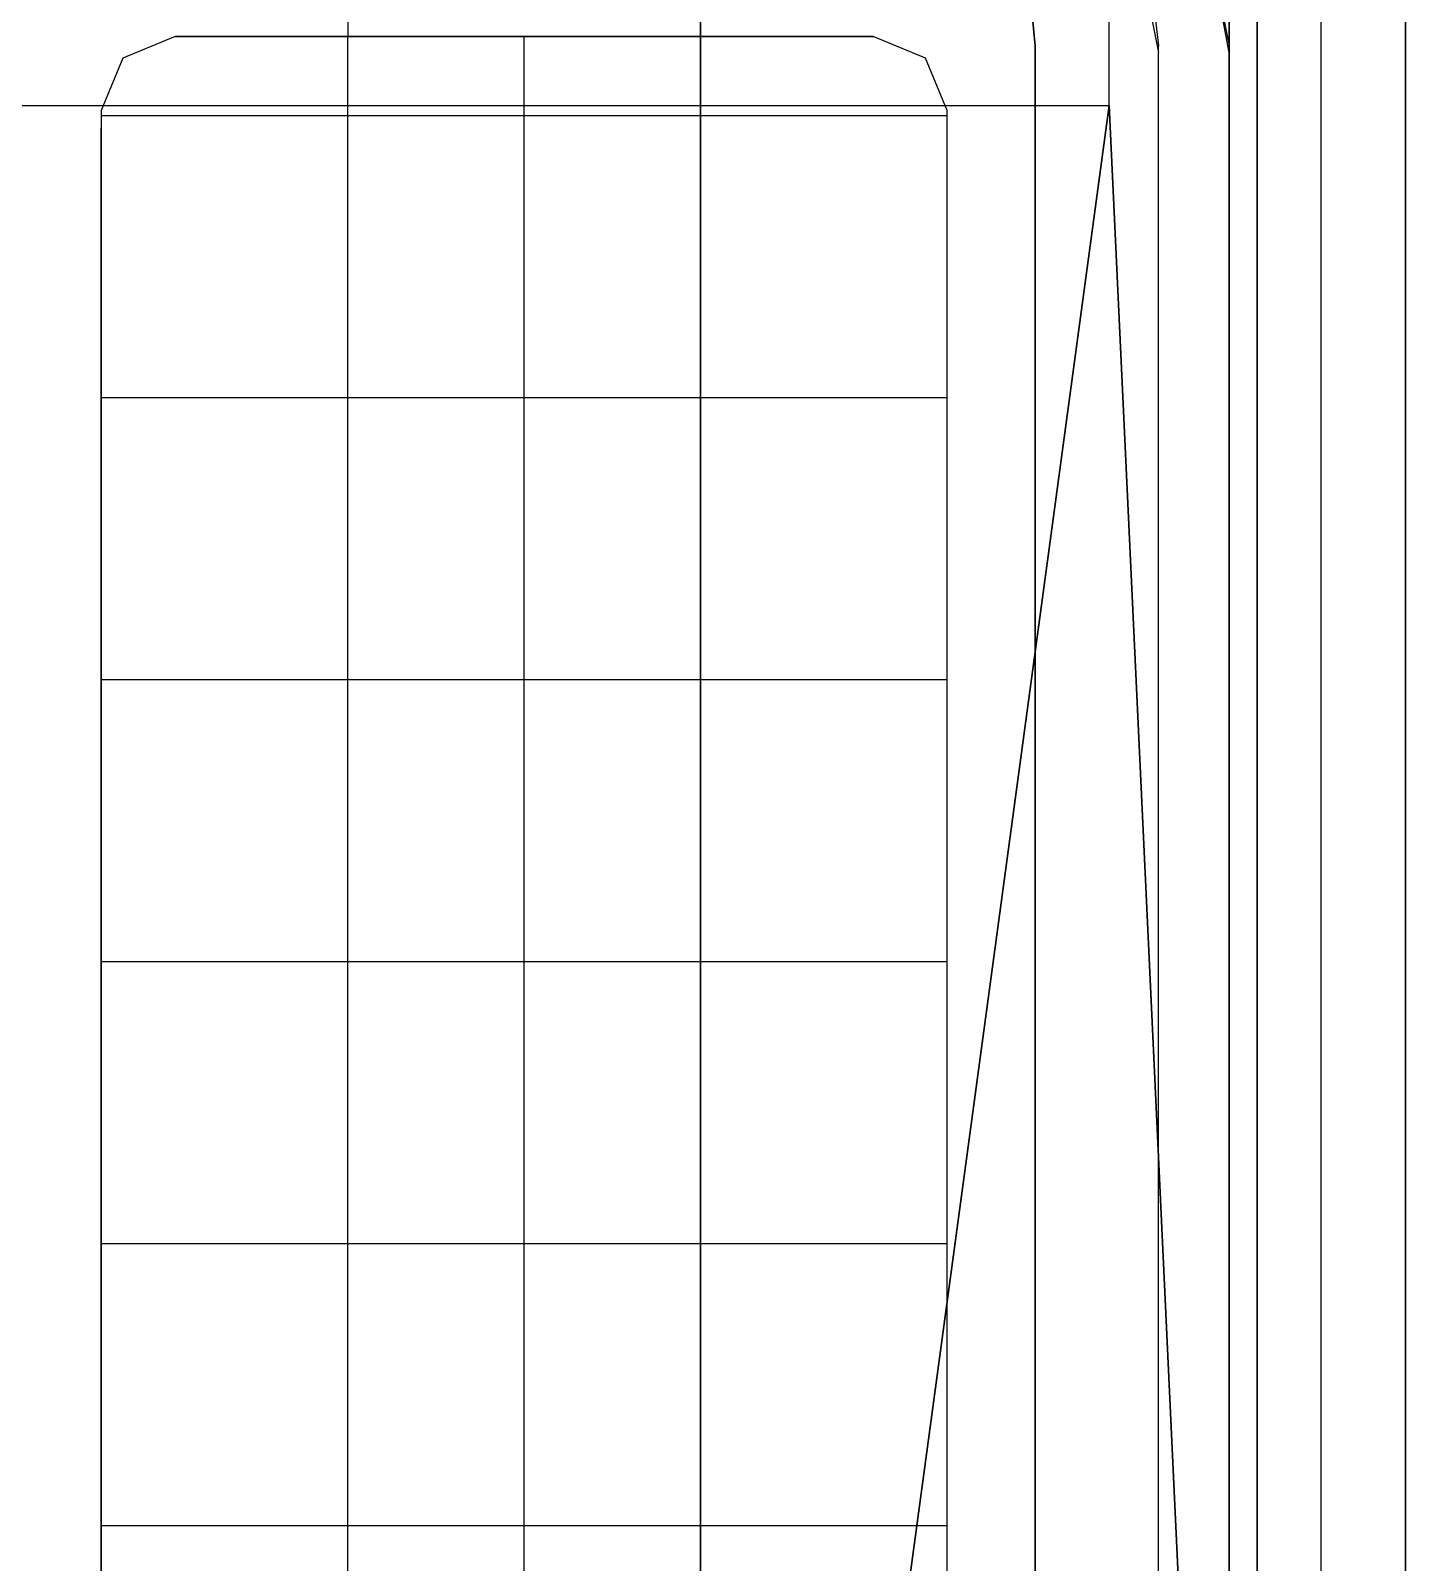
# Model space of a CAD drawing. Extents: x -1 to 430, y -1295 to 1.
# Drawn here: x 205 to 400, y -385.1 to -167.9 of the extents above; entities that cross this region are included whole.
import ezdxf

# ---------------------------------------------------------------- set-up
doc = ezdxf.new("R2010")
doc.units = 0
doc.layers.get('0').update_dxf_attribs({"lineweight": 13})
for name, color, linetype in [('IQ_200_2D', 1, 'Continuous'), ('IQ_200_3D', 1, 'Continuous'), ('IQ_204_2D', 7, 'Continuous')]:
    doc.layers.add(name, color=color, linetype=linetype)

# ---------------------------------------------------------------- blocks, each defined once
blk = doc.blocks.new('ELE-MC-BUTTOMSUPPORT')
at = {"layer": 'IQ_200_3D'}
mesh = blk.add_polyface(dxfattribs=at)
corners = [(100, -830, 11), (300, -830, 11), (300, -155, 11), (100, -155, 11), (100, -830, 135), (300, -830, 135), (300, -105, 135), (100, -105, 135)]
mesh.append_faces([[corners[k] for k in face] for face in [(0, 3, 2, 1), (4, 5, 6, 7), (0, 1, 5, 4), (3, 7, 6, 2), (0, 4, 7, 3), (1, 2, 6, 5)]])
blk = doc.blocks.new('ELE-MC-BODY400X250')
at = {"layer": 'IQ_200_2D'}
blk.add_line((400, 0), (400, -855), dxfattribs=at)
at = {"layer": 'IQ_200_3D'}
for points in [[(0, -855, 600), (0, -2, 600), (400, -2, 600), (400, -855, 600)], [(400, -855, 600), (400, -2, 600), (400, -2, 851), (400, -855, 851)]]:
    blk.add_3dface(points, dxfattribs=at)
blk = doc.blocks.new('ELE-MC-FRYTOP2-400')
at = {"layer": 'IQ_200_3D'}
for p, q in [((225.5, -168.71, 770), (323.5, -168.7, 770)), ((225.5, -168.71, 730), (323.5, -168.7, 730)), ((225.5, -168.71, 690), (323.5, -168.7, 690)), ((225.5, -168.71, 810), (324.5, -168.71, 810)), ((225.5, -168.71, 820), (225.5, -168.71, 685)), ((225.5, -168.71, 820), (225.5, -168.71, 685)), ((235.55, -168.71, 820), (235.55, -168.71, 685)), ((250, -168.71, 820), (250, -168.71, 685)), ((250, -563.95, 685), (250, -168.71, 685)), ((275, -168.71, 820), (275, -168.71, 685)), ((275, -563.95, 685), (275, -168.71, 685)), ((300, -168.71, 820), (300, -168.71, 685)), ((300, -563.95, 685), (300, -168.71, 685)), ((323.5, -168.71, 820), (323.5, -168.71, 685)), ((323.5, -168.71, 820), (323.5, -168.71, 685)), ((335, -179.96, 685), (215, -179.96, 685)), ((215, -550.95, 810), (215, -181.71, 810)), ((215, -550.95, 690), (215, -181.71, 690)), ((215, -550.95, 730), (215, -181.71, 730)), ((215, -550.95, 770), (215, -181.71, 770)), ((215, -181.71, 820), (215, -181.71, 685)), ((335, -550.95, 810), (335, -181.71, 810)), ((335, -550.95, 690), (335, -181.71, 690)), ((335, -550.95, 730), (335, -181.71, 730)), ((335, -550.95, 770), (335, -181.71, 770)), ((335, -181.71, 820), (335, -181.71, 685)), ((335, -181.71, 820), (335, -181.71, 685)), ((335, -219.96, 685), (215, -219.96, 685)), ((215, -250.95, 820), (215, -250.95, 685)), ((335, -250.95, 820), (335, -250.95, 685)), ((335, -259.96, 685), (215, -259.96, 685)), ((215, -290.95, 820), (215, -290.95, 685)), ((335, -290.95, 820), (335, -290.95, 685)), ((335, -299.96, 685), (215, -299.96, 685)), ((215, -330.95, 820), (215, -330.95, 685)), ((335, -330.95, 820), (335, -330.95, 685)), ((335, -339.96, 685), (215, -339.96, 685)), ((215, -370.95, 820), (215, -370.95, 685)), ((335, -370.95, 820), (335, -370.95, 685)), ((335, -379.96, 685), (215, -379.96, 685))]:
    blk.add_line(p, q, dxfattribs=at)
at = {"layer": 'IQ_200_3D', "extrusion": (-1, 0, 0)}
for elevation in [-250, -300]:
    blk.add_lwpolyline([(152.71, 830.3), (152.71, 838.3, -0.414214), (159.71, 845.3), (161.71, 845.3, -0.414214), (168.71, 838.3), (168.71, 820)], format="xyb", dxfattribs=dict(at, elevation=elevation))
at = {"layer": 'IQ_200_3D'}
for elevation in [685, 820]:
    blk.add_lwpolyline([(335, -179.21), (331.92, -171.78), (324.5, -168.71), (225.5, -168.71), (218.08, -171.78), (215, -179.21), (215, -553.45), (218.08, -560.88), (225.5, -563.95), (324.5, -563.95), (331.92, -560.88), (335, -553.45)], close=True, dxfattribs=dict(at, elevation=elevation))
for points, invisible_edges in [([(371.96, -154.69, 850), (375, -170, 850), (400, -130, 850)], 14), ([(375, -170, 850), (400, -130, 850), (400, -855, 850), (375, -765, 850)], 5), ([(362.54, -158.59, 820), (365, -170.98, 820), (375, -170.98, 850), (371.96, -154.69, 850)], 10), ([(365, -170, 820), (347.5, -170, 820), (347.12, -166.1, 820), (364.17, -162.97, 820)], 5), ([(347.12, -166.1, 680), (52.88, -166.1, 680), (52.5, -170, 680), (347.5, -170, 680)], 5), ([(347.5, -170, 680), (347.5, -170, 820), (347.12, -166.1, 820), (347.12, -166.1, 680)], 4), ([(52.5, -580, 680), (347.5, -580, 680), (347.5, -170, 680), (52.5, -170, 680)], 5), ([(365, -170, 820), (347.5, -170, 820), (347.5, -580, 820), (365, -610, 820)], 5), ([(347.5, -170, 820), (347.5, -170, 680), (347.5, -580, 680), (347.5, -580, 820)], 1), ([(365, -170.98, 820), (375, -170.98, 850), (375, -610, 850), (365, -610, 820)], 5)]:
    blk.add_3dface(points, dxfattribs=dict(at, invisible_edges=invisible_edges))
blk.add_3dface([(375, -805, 850), (375, -130, 850), (375, -130, 855), (375, -805, 855)], dxfattribs=at)
mesh = blk.add_polyface(dxfattribs=at)
corners = [(12, -818.5, 850), (12, -128.5, 850), (42, -128.5, 850), (42, -178.5, 850), (358, -178.5, 850), (358, -128.5, 850), (388, -128.5, 850), (388, -818.5, 850), (300, -818.5, 850), (300, -606.5, 850), (100, -606.5, 850), (100, -818.5, 850)]
mesh.append_faces([[corners[k] for k in face] for face in [(0, 3, 10, 11)]], dxfattribs={"vtx0": -1, "vtx1": -1})
mesh.append_faces([[corners[k] for k in face] for face in [(10, 3, 4, 9)]], dxfattribs={"vtx0": -1, "vtx2": -1})
mesh.append_faces([[corners[k] for k in face] for face in [(8, 9, 4, 7)]], dxfattribs={"vtx1": -1, "vtx2": -1})
mesh.append_faces([[corners[k] for k in face] for face in [(0, 1, 2, 3), (4, 5, 6, 7)]], dxfattribs={"vtx3": -1})
blk = doc.blocks.new('ELE-MC-BODY400X600')
at = {"layer": 'IQ_200_3D'}
for points in [[(379, -855, 555), (21, -855, 555), (21, -2, 555), (379, -2, 555)], [(21, -855, 195), (379, -855, 195), (379, -72, 195), (21, -72, 195)], [(21, -855, 150), (379, -855, 150), (379, -72, 150), (21, -72, 150)], [(379, -855, 150), (400, -855, 150), (400, -72, 150), (379, -72, 150)]]:
    blk.add_3dface(points, dxfattribs=at)
at = {"layer": 'IQ_200_3D', "invisible_edges": 8}
for points in [[(379, -72, 449), (379, -2, 449), (379, -2, 600), (379, -855, 600)], [(400, -72, 449), (400, -2, 449), (400, -2, 600), (400, -855, 600)], [(379, -855, 600), (379, -855, 150), (379, -72, 150), (379, -72, 449)], [(400, -855, 600), (400, -855, 150), (400, -72, 150), (400, -72, 449)]]:
    blk.add_3dface(points, dxfattribs=at)

msp = doc.modelspace()

# ---------------------------------------------------------------- linework, layer by layer
at = {"layer": 'IQ_204_2D'}
msp.add_line((388, -103.5), (388, -793.5), dxfattribs=at)
msp.add_lwpolyline([(32.27, -69.5), (400, -69.5), (400, -830), (292.5, -830)], dxfattribs=at)

# ---------------------------------------------------------------- block references
for name, p in [('ELE-MC-BODY400X250', (0, 0)), ('ELE-MC-BODY400X600', (0, 0)), ('ELE-MC-FRYTOP2-400', (0, 0, 1)), ('ELE-MC-BUTTOMSUPPORT', (0, 0))]:
    msp.add_blockref(name, p)

doc.saveas('drawing.dxf')
